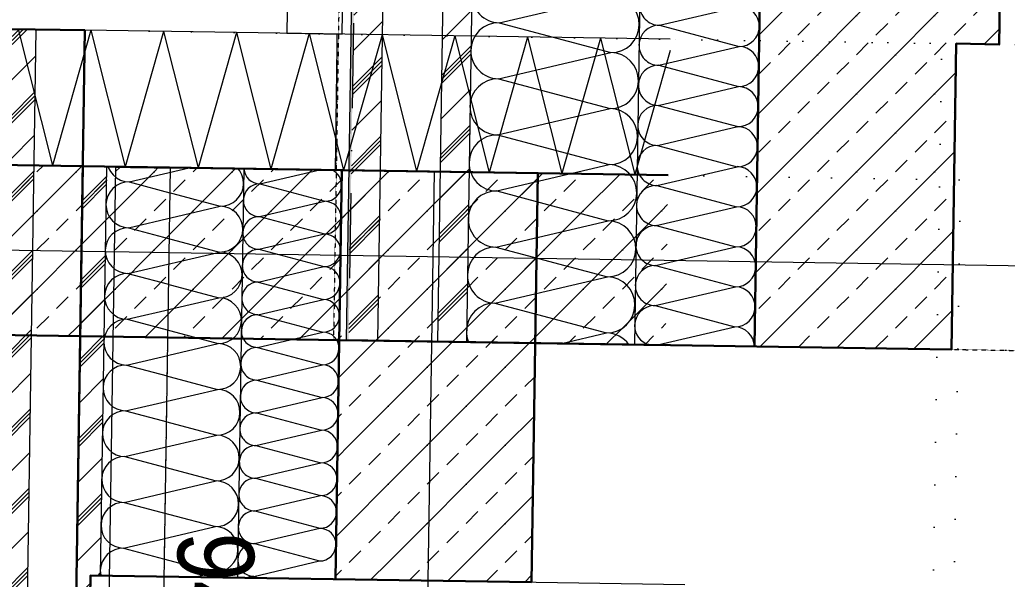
# Model space of a CAD drawing. Header units: metres. Extents: x -19025 to 34897, y -14024 to 26069.
# Drawn here: x -11258 to -10095, y 2163 to 2822 of the extents above; entities that cross this region are included whole.
import ezdxf
from ezdxf.enums import TextEntityAlignment as Align

# ---------------------------------------------------------------- set-up
doc = ezdxf.new("R2010")
doc.units = ezdxf.units.M
doc.header["$MEASUREMENT"] = 0
doc.set_wipeout_variables(frame=1)
for name, pattern in [('Punktlinie weit', [0.05, 0, -0.05]), ('Strichlinie mittel', [0.15, 0.1, -0.05]), ('Wipeout_Contour', [1, 0, -1]), ('zz_Gebäudefluchtlinie', [0.2, 0.1, -0.05, 0, -0.05])]:
    doc.linetypes.add(name, pattern=pattern)
for name, color, linetype in [('110 Wand Aussen', 7, 'Continuous'), ('11__100 Achsraster', 7, 'Continuous'), ('130 Wand Innen', 7, 'Continuous'), ('220 Bodenaufbau', 7, 'Continuous'), ('310 Dachkonstruktion massiv', 7, 'Continuous'), ('930 Beschriftung Allgemein', 7, 'Continuous'), ('936 Beschriftung PP', 7, 'Continuous'), ('Neubau_130 Wand Innen', 7, 'Continuous')]:
    doc.layers.add(name, color=color, linetype=linetype)
doc.styles.add('ERSTELLTER_STIL_1', font='ARIALN.TTF')
doc.styles.add('ERSTELLTER_STIL_4', font='arialbd.ttf')
doc.linetypes.add('Grenze Bezirk', pattern='A,0,[2,22HAUS116_412 STG1 _ 2.DG_IndexB_2026-08-161.Shx,S=0.001587,R=0,X=0,Y=0],-0.25,0', length=0.25)
pattern_1 = [(225, (-0.0023, 0.0023), (-0.04596194, 0.04596194), []), (225, (0, 0), (-0.04596194, 0.04596194), []), (225, (0.0023, -0.0023), (-0.04596194, 0.04596194), []), (225, (-0.068943, -0.02298), (-0.02298097, 0.02298097), [])]
pattern_2 = [(45, (0, 0), (-0.04596194, 0.04596194), [0.0195, -0.013]), (45, (-0.02298, 0.02298), (-0.04596194, 0.04596194), [0.065, 0])]

# ---------------------------------------------------------------- blocks, each defined once
blk = doc.blocks.new('Decke_1_1', base_point=(-12.5417, 13.2338))
at = {"layer": '220 Bodenaufbau', "color": 7, "linetype": 'Continuous', "lineweight": 13, "flags": 128}
blk.add_lwpolyline([(-12.482, 21.772), (-12.74, 17.1693), (-10.4444, 17.0406), (-10.6591, 13.2049), (-12.5417, 13.2338), (-12.638, 6.9481), (-12.5214, 6.9463), (-12.5836, 2.8868), (-8.4848, 2.8239), (-8.5307, -0.1696), (-2.6045, -0.1696), (-2.5423, 3.8838), (-1.8278, 3.873), (-1.7618, 8.1713), (-2.5953, 8.1841), (-2.4657, 16.6303), (-2.3698, 16.6251), (-2.1874, 19.881)], dxfattribs=at)
blk = doc.blocks.new('Wand_117_1', base_point=(-12.8317, 6.9506))
at = {"color": 254, "linetype": 'Wipeout_Contour', "lineweight": 0, "ltscale": 55.892488}
blk.add_wipeout([(-12.8967, 6.9516), (-12.9559, 3.0925), (-12.8909, 3.0915), (-12.8317, 6.9506)], dxfattribs=at).dxf.layer = 'Neubau_130 Wand Innen'
at = {"layer": 'Neubau_130 Wand Innen', "color": 7, "linetype": 'Continuous', "lineweight": 13, "flags": 128}
for points in [[(-12.8967, 6.9516), (-12.9559, 3.0925)], [(-12.8967, 6.9516), (-12.8317, 6.9506)], [(-12.8909, 3.0915), (-12.8317, 6.9506)]]:
    blk.add_lwpolyline(points, dxfattribs=at)
blk = doc.blocks.new('Wand_118_1', base_point=(-12.5356, 13.2337))
at = {"color": 254, "linetype": 'Wipeout_Contour', "lineweight": 0, "ltscale": 65.628781}
blk.add_wipeout([(-12.6006, 13.2347), (-12.6946, 7.109), (-12.6296, 7.108), (-12.5356, 13.2337)], dxfattribs=at).dxf.layer = '130 Wand Innen'
at = {"layer": '130 Wand Innen', "color": 7, "linetype": 'Continuous', "lineweight": 13, "flags": 128}
for points in [[(-12.6006, 13.2347), (-12.6946, 7.109)], [(-12.6296, 7.108), (-12.5356, 13.2337)], [(-12.6946, 7.109), (-12.6296, 7.108)]]:
    blk.add_lwpolyline(points, dxfattribs=at)
blk = doc.blocks.new('*X676')
at = {"layer": '310 Dachkonstruktion massiv', "color": 7, "linetype": 'Continuous', "lineweight": 13}
for p, q in [((-12.4446, 7.1214), (-12.3121, 7.1523)), ((-12.4446, 7.1214), (-12.3131, 7.0863)), ((-12.4456, 7.0554), (-12.3131, 7.0863)), ((-12.4456, 7.0554), (-12.3141, 7.0203)), ((-12.4466, 6.9894), (-12.3141, 7.0203)), ((-12.4466, 6.9894), (-12.3151, 6.9544)), ((-12.4476, 6.9234), (-12.3151, 6.9544)), ((-12.4476, 6.9234), (-12.3161, 6.8884)), ((-12.4486, 6.8574), (-12.3161, 6.8884)), ((-12.4486, 6.8574), (-12.3172, 6.8224)), ((-12.4496, 6.7914), (-12.3172, 6.8224)), ((-12.4496, 6.7914), (-12.3182, 6.7564)), ((-12.3713, 6.744), (-12.3182, 6.7564))]:
    blk.add_line(p, q, dxfattribs=at)
for centre, start, end in [((-12.4441, 7.1543), 179.1212, 269.1212), ((-12.3126, 7.1193), 359.1212, 89.1212), ((-12.4451, 7.0884), 89.1212, 179.1212), ((-12.3126, 7.1193), 269.1212, 359.1212), ((-12.4451, 7.0884), 179.1212, 269.1212), ((-12.3136, 7.0533), 359.1212, 89.1212), ((-12.4461, 7.0224), 89.1212, 179.1212), ((-12.3136, 7.0533), 269.1212, 359.1212), ((-12.4461, 7.0224), 179.1212, 269.1212), ((-12.3146, 6.9874), 359.1212, 89.1212), ((-12.4471, 6.9564), 89.1212, 179.1212), ((-12.3146, 6.9874), 269.1212, 359.1212), ((-12.4471, 6.9564), 179.1212, 269.1212), ((-12.3156, 6.9214), 359.1212, 89.1212), ((-12.4481, 6.8904), 89.1212, 179.1212), ((-12.3156, 6.9214), 269.1212, 359.1212), ((-12.4481, 6.8904), 179.1212, 269.1212), ((-12.3167, 6.8554), 359.1212, 89.1212), ((-12.4491, 6.8244), 89.1212, 179.1212), ((-12.3167, 6.8554), 269.1212, 359.1212), ((-12.4491, 6.8244), 179.1212, 269.1212), ((-12.3177, 6.7894), 359.1212, 89.1212), ((-12.4502, 6.7584), 89.1212, 179.1212), ((-12.3177, 6.7894), 269.1212, 359.1212), ((-12.4502, 6.7584), 179.1212, 202.7678), ((-12.3187, 6.7234), 35.9127, 89.1212)]:
    blk.add_arc(centre, 0.033, start, end, dxfattribs=at)
blk = doc.blocks.new('*X677')
at = {"layer": '310 Dachkonstruktion massiv', "color": 7, "linetype": 'Continuous', "lineweight": 13}
for p, q in [((-12.1916, 7.7165), (-12.1527, 7.7062)), ((-12.2474, 7.6841), (-12.1527, 7.7062)), ((-12.2474, 7.6841), (-12.1535, 7.6591)), ((-12.2481, 7.6369), (-12.1535, 7.6591)), ((-12.2481, 7.6369), (-12.1542, 7.6119)), ((-12.2488, 7.5898), (-12.1542, 7.6119)), ((-12.2488, 7.5898), (-12.1549, 7.5648)), ((-12.2495, 7.5427), (-12.1549, 7.5648)), ((-12.2495, 7.5427), (-12.1556, 7.5177)), ((-12.2503, 7.4955), (-12.1556, 7.5177)), ((-12.2503, 7.4955), (-12.1564, 7.4705)), ((-12.251, 7.4484), (-12.1564, 7.4705)), ((-12.251, 7.4484), (-12.1571, 7.4234)), ((-12.2517, 7.4013), (-12.1571, 7.4234)), ((-12.2517, 7.4013), (-12.1578, 7.3763)), ((-12.2524, 7.3541), (-12.1578, 7.3763)), ((-12.2524, 7.3541), (-12.1585, 7.3291)), ((-12.2532, 7.307), (-12.1585, 7.3291)), ((-12.2532, 7.307), (-12.1592, 7.282)), ((-12.2539, 7.2599), (-12.1592, 7.282)), ((-12.2539, 7.2599), (-12.16, 7.2349)), ((-12.2546, 7.2127), (-12.16, 7.2349)), ((-12.2546, 7.2127), (-12.1607, 7.1877)), ((-12.2553, 7.1656), (-12.1607, 7.1877)), ((-12.2553, 7.1656), (-12.1614, 7.1406)), ((-12.256, 7.1185), (-12.1614, 7.1406)), ((-12.256, 7.1185), (-12.1621, 7.0934)), ((-12.2568, 7.0713), (-12.1621, 7.0934)), ((-12.2568, 7.0713), (-12.1629, 7.0463)), ((-12.2575, 7.0242), (-12.1629, 7.0463)), ((-12.2575, 7.0242), (-12.1636, 6.9992)), ((-12.2582, 6.9771), (-12.1636, 6.9992)), ((-12.2582, 6.9771), (-12.1643, 6.952)), ((-12.2589, 6.9299), (-12.1643, 6.952)), ((-12.2589, 6.9299), (-12.165, 6.9049)), ((-12.2597, 6.8828), (-12.165, 6.9049)), ((-12.2597, 6.8828), (-12.1658, 6.8578)), ((-12.2604, 6.8357), (-12.1658, 6.8578)), ((-12.2604, 6.8357), (-12.1665, 6.8106)), ((-12.2611, 6.7885), (-12.1665, 6.8106)), ((-12.2611, 6.7885), (-12.1672, 6.7635)), ((-12.2582, 6.7422), (-12.1672, 6.7635))]:
    blk.add_line(p, q, dxfattribs=at)
for centre, start, end in [((-12.247, 7.7076), 154.6905, 179.1212), ((-12.1524, 7.7298), 269.1212, 323.2186), ((-12.247, 7.7076), 179.1212, 269.1212), ((-12.1531, 7.6826), 359.1212, 89.1212), ((-12.2477, 7.6605), 89.1212, 179.1212), ((-12.1531, 7.6826), 269.1212, 359.1212), ((-12.2477, 7.6605), 179.1212, 269.1212), ((-12.1538, 7.6355), 359.1212, 89.1212), ((-12.2485, 7.6134), 89.1212, 179.1212), ((-12.1538, 7.6355), 269.1212, 359.1212), ((-12.2485, 7.6134), 179.1212, 269.1212), ((-12.1545, 7.5884), 359.1212, 89.1212), ((-12.2492, 7.5662), 89.1212, 179.1212), ((-12.1545, 7.5884), 269.1212, 359.1212), ((-12.2492, 7.5662), 179.1212, 269.1212), ((-12.1553, 7.5412), 359.1212, 89.1212), ((-12.2499, 7.5191), 89.1212, 179.1212), ((-12.1553, 7.5412), 269.1212, 359.1212), ((-12.2499, 7.5191), 179.1212, 269.1212), ((-12.156, 7.4941), 359.1212, 89.1212), ((-12.2506, 7.472), 89.1212, 179.1212), ((-12.156, 7.4941), 269.1212, 359.1212), ((-12.2506, 7.472), 179.1212, 269.1212), ((-12.1567, 7.447), 359.1212, 89.1212), ((-12.2513, 7.4248), 89.1212, 179.1212), ((-12.1567, 7.447), 269.1212, 359.1212), ((-12.2513, 7.4248), 179.1212, 269.1212), ((-12.1574, 7.3998), 359.1212, 89.1212), ((-12.2521, 7.3777), 89.1212, 179.1212), ((-12.1574, 7.3998), 269.1212, 359.1212), ((-12.2521, 7.3777), 179.1212, 269.1212), ((-12.1582, 7.3527), 359.1212, 89.1212), ((-12.2528, 7.3306), 89.1212, 179.1212), ((-12.1582, 7.3527), 269.1212, 359.1212), ((-12.2528, 7.3306), 179.1212, 269.1212), ((-12.1589, 7.3056), 359.1212, 89.1212), ((-12.2535, 7.2834), 89.1212, 179.1212), ((-12.1589, 7.3056), 269.1212, 359.1212), ((-12.2535, 7.2834), 179.1212, 269.1212), ((-12.1596, 7.2584), 359.1212, 89.1212), ((-12.2542, 7.2363), 89.1212, 179.1212), ((-12.1596, 7.2584), 269.1212, 359.1212), ((-12.2542, 7.2363), 179.1212, 269.1212), ((-12.1603, 7.2113), 359.1212, 89.1212), ((-12.255, 7.1892), 89.1212, 179.1212), ((-12.1603, 7.2113), 269.1212, 359.1212), ((-12.255, 7.1892), 179.1212, 269.1212), ((-12.1611, 7.1641), 359.1212, 89.1212), ((-12.2557, 7.142), 89.1212, 179.1212), ((-12.1611, 7.1641), 269.1212, 359.1212), ((-12.2557, 7.142), 179.1212, 269.1212), ((-12.1618, 7.117), 359.1212, 89.1212), ((-12.2564, 7.0949), 89.1212, 179.1212), ((-12.1618, 7.117), 269.1212, 359.1212), ((-12.2564, 7.0949), 179.1212, 269.1212), ((-12.1625, 7.0699), 359.1212, 89.1212), ((-12.2571, 7.0478), 89.1212, 179.1212), ((-12.1625, 7.0699), 269.1212, 359.1212), ((-12.2571, 7.0478), 179.1212, 269.1212), ((-12.1632, 7.0227), 359.1212, 89.1212), ((-12.2579, 7.0006), 89.1212, 179.1212), ((-12.1632, 7.0227), 269.1212, 359.1212), ((-12.2579, 7.0006), 179.1212, 269.1212), ((-12.1639, 6.9756), 359.1212, 89.1212), ((-12.2586, 6.9535), 89.1212, 179.1212), ((-12.1639, 6.9756), 269.1212, 359.1212), ((-12.2586, 6.9535), 179.1212, 269.1212), ((-12.1647, 6.9285), 359.1212, 89.1212), ((-12.2593, 6.9064), 89.1212, 179.1212), ((-12.1647, 6.9285), 269.1212, 359.1212), ((-12.2593, 6.9064), 179.1212, 269.1212), ((-12.1654, 6.8813), 359.1212, 89.1212), ((-12.26, 6.8592), 89.1212, 179.1212), ((-12.1654, 6.8813), 269.1212, 359.1212), ((-12.26, 6.8592), 179.1212, 269.1212), ((-12.1661, 6.8342), 359.1212, 89.1212), ((-12.2607, 6.8121), 89.1212, 179.1212), ((-12.1661, 6.8342), 269.1212, 359.1212), ((-12.2607, 6.8121), 179.1212, 269.1212), ((-12.1668, 6.7871), 359.1212, 89.1212), ((-12.2615, 6.7649), 89.1212, 179.1212), ((-12.1668, 6.7871), 269.1212, 359.1212), ((-12.2615, 6.7649), 179.1212, 253.1776), ((-12.1676, 6.7399), 1.3258, 89.1212)]:
    blk.add_arc(centre, 0.0236, start, end, dxfattribs=at)
blk = doc.blocks.new('Dachfläche_33_1', base_point=(-13.4785, 13.5382))
at = {"layer": '310 Dachkonstruktion massiv', "linetype": 'Continuous', "lineweight": 5}
h = blk.add_hatch(dxfattribs=at)
h.set_pattern_fill('METALLE_SM_0001', color=5, style=0, pattern_type=2)
h.set_pattern_definition([(45, (0, 0), (-0.04596194, 0.04596194), [0.065, 0]), (45, (-0.02298, 0), (-0.04596194, 0.04596194), [0.065, 0]), (45, (-0.04596, 0), (-0.04596194, 0.04596194), [0.065, 0])])
h.paths.add_polyline_path([(-12.6248, 6.7479), (-12.6219, 6.7478), (-12.518, 13.5235), (-12.5208, 13.5235)])
at = {"layer": '310 Dachkonstruktion massiv', "linetype": 'Continuous', "lineweight": 13, "true_color": 0xd2b48c}
h = blk.add_hatch(dxfattribs=at)
h.set_pattern_fill('VOLLHOLZ_SN21_0001', color=43, style=0, pattern_type=2)
h.set_pattern_definition(pattern_1)
h.paths.add_polyline_path([(-12.6219, 6.7478), (-12.588, 6.7473), (-12.4841, 13.5229), (-12.518, 13.5235)])
h = blk.add_hatch(dxfattribs=at)
h.set_pattern_fill('VOLLHOLZ_SN21_0001', color=43, style=0, pattern_type=2)
h.set_pattern_definition(pattern_1)
h.paths.add_polyline_path([(-12.5173, 6.7462), (-12.4833, 6.7457), (-12.3794, 13.5213), (-12.4134, 13.5219)])
at = {"layer": '310 Dachkonstruktion massiv', "linetype": 'Continuous', "lineweight": 0, "true_color": 0x000000}
h = blk.add_hatch(dxfattribs=at)
h.set_pattern_fill('BETON__BEWEHRT_SN46_0001', color=18, style=0, pattern_type=2)
h.set_pattern_definition(pattern_2)
h.paths.add_polyline_path([(-12.144, 6.7405), (-11.9119, 6.7369), (-11.9064, 7.0968), (-11.8556, 7.096), (-11.8462, 7.7112), (-12.129, 7.7156)])
at = {"layer": '310 Dachkonstruktion massiv', "color": 7, "linetype": 'Continuous', "lineweight": 13, "flags": 128}
for points in [[(-13.4785, 13.5382), (-13.5824, 6.7625), (-12.6248, 6.7479)], [(-12.4841, 13.5229), (-12.588, 6.7473)], [(-12.4134, 13.5219), (-12.5173, 6.7462)], [(-12.3794, 13.5213), (-12.4833, 6.7457)], [(-12.2704, 7.7178), (-12.2854, 6.7426)]]:
    blk.add_lwpolyline(points, dxfattribs=at)
at = {"layer": '310 Dachkonstruktion massiv', "color": 7, "linetype": 'Continuous', "lineweight": 18, "flags": 128}
blk.add_lwpolyline([(-12.5208, 13.5235), (-12.6248, 6.7479)], dxfattribs=at)
at = {"layer": '310 Dachkonstruktion massiv', "color": 7, "linetype": 'zz_Gebäudefluchtlinie', "lineweight": 13, "flags": 128}
blk.add_lwpolyline([(-12.518, 13.5235), (-12.6219, 6.7478)], dxfattribs=at)
at = {"layer": '310 Dachkonstruktion massiv', "color": 255, "linetype": 'Punktlinie weit', "lineweight": 13, "flags": 128}
blk.add_lwpolyline([(-11.8556, 7.096), (-10.832, 7.0803), (-10.7336, 13.4961), (-11.7572, 13.5118)], dxfattribs=at)
at = {"layer": '310 Dachkonstruktion massiv', "color": 7, "linetype": 'Continuous', "lineweight": 30, "flags": 128}
for points in [[(-12.129, 7.7156), (-12.144, 6.7405)], [(-11.8556, 7.096), (-11.8462, 7.7112)], [(-12.6248, 6.7479), (-11.9119, 6.7369), (-11.9064, 7.0968), (-11.8556, 7.096)]]:
    blk.add_lwpolyline(points, dxfattribs=at)
at = {"layer": '310 Dachkonstruktion massiv', "color": 7, "linetype": 'Continuous', "lineweight": 13}
for name in ['*X676', '*X677']:
    blk.add_blockref(name, (0, 0), dxfattribs=at)
blk = doc.blocks.new('*X818')
at = {"layer": '110 Wand Aussen', "color": 7, "linetype": 'Continuous', "lineweight": 5}
for p, q in [((-13.0112, 7.1138), (-12.9708, 6.9532)), ((-12.9255, 7.1125), (-12.9708, 6.9532)), ((-12.9255, 7.1125), (-12.8851, 6.9519)), ((-12.8398, 7.1112), (-12.8851, 6.9519)), ((-12.8398, 7.1112), (-12.7993, 6.9506)), ((-12.754, 7.1099), (-12.7993, 6.9506)), ((-12.754, 7.1099), (-12.7136, 6.9492)), ((-12.6683, 7.1086), (-12.7136, 6.9492)), ((-12.6683, 7.1086), (-12.6279, 6.9479)), ((-12.5826, 7.1072), (-12.6279, 6.9479)), ((-12.5826, 7.1072), (-12.5421, 6.9466)), ((-12.4968, 7.1059), (-12.5421, 6.9466)), ((-12.4968, 7.1059), (-12.4564, 6.9453)), ((-12.4111, 7.1046), (-12.4564, 6.9453)), ((-12.4111, 7.1046), (-12.3707, 6.944)), ((-12.3254, 7.1033), (-12.3707, 6.944)), ((-12.3254, 7.1033), (-12.2849, 6.9427)), ((-12.2434, 7.0886), (-12.2849, 6.9427))]:
    blk.add_line(p, q, dxfattribs=at)
blk = doc.blocks.new('Wand_175_1', base_point=(-13.5737, 6.9624))
at = {"layer": '110 Wand Aussen', "linetype": 'Continuous', "lineweight": 0, "true_color": 0x000000}
h = blk.add_hatch(dxfattribs=at)
h.set_pattern_fill('BETON__BEWEHRT_SN46_0001', color=18, style=0, pattern_type=2)
h.set_pattern_definition(pattern_2)
h.paths.add_polyline_path([(-12.2457, 6.9421), (-13.5737, 6.9624), (-13.5768, 6.7625), (-12.2487, 6.7421)])
at = {"layer": '110 Wand Aussen', "color": 7, "linetype": 'Continuous', "lineweight": 30}
blk.add_line((-12.2457, 6.9421), (-13.5737, 6.9624), dxfattribs=at)
at = {"layer": '110 Wand Aussen', "color": 7, "linetype": 'Continuous', "lineweight": 13, "flags": 128}
blk.add_lwpolyline([(-12.2432, 7.102), (-13.5713, 7.1224)], dxfattribs=at)
at = {"layer": '110 Wand Aussen', "color": 7, "linetype": 'Continuous', "lineweight": 30, "flags": 128}
blk.add_lwpolyline([(-13.5768, 6.7625), (-12.2487, 6.7421)], dxfattribs=at)
at = {"layer": '110 Wand Aussen', "color": 7, "lineweight": 30}
blk.add_blockref('*X818', (0, 0), dxfattribs=at)
blk = doc.blocks.new('Wand_213_1', base_point=(-12.2457, 6.9421))
at = {"layer": '110 Wand Aussen', "color": 255, "linetype": 'Punktlinie weit', "lineweight": 13, "flags": 128}
for points in [[(-10.6845, 7.0781), (-12.2432, 7.102)], [(-12.2487, 6.7421), (-10.69, 6.7182)]]:
    blk.add_lwpolyline(points, dxfattribs=at)
blk = doc.blocks.new('*X944')
at = {"layer": '310 Dachkonstruktion massiv', "color": 7, "linetype": 'Continuous', "lineweight": 13}
for p, q in [((-12.9053, 6.9521), (-12.9051, 6.9511)), ((-12.9051, 6.9511), (-12.9026, 6.9464)), ((-12.9026, 6.9464), (-12.8994, 6.9423)), ((-12.8804, 6.9341), (-12.8098, 6.9506)), ((-12.75, 6.9471), (-12.7521, 6.9497)), ((-12.7476, 6.9424), (-12.75, 6.9471)), ((-12.8994, 6.9423), (-12.8953, 6.9389)), ((-12.8908, 6.9322), (-12.8955, 6.9298)), ((-12.8953, 6.9389), (-12.8907, 6.9363)), ((-12.8857, 6.9337), (-12.8908, 6.9322)), ((-12.8907, 6.9363), (-12.8857, 6.9347)), ((-12.8857, 6.9347), (-12.8804, 6.9341)), ((-12.8804, 6.9341), (-12.8857, 6.9337)), ((-12.8804, 6.9341), (-12.7731, 6.9055)), ((-12.7462, 6.9373), (-12.7476, 6.9424)), ((-12.7463, 6.9268), (-12.7457, 6.9321)), ((-12.7457, 6.9321), (-12.7462, 6.9373)), ((-12.903, 6.9225), (-12.9056, 6.9179)), ((-12.8996, 6.9265), (-12.903, 6.9225)), ((-12.8955, 6.9298), (-12.8996, 6.9265)), ((-12.7505, 6.9172), (-12.7479, 6.9218)), ((-12.7479, 6.9218), (-12.7463, 6.9268)), ((-12.9072, 6.9128), (-12.9078, 6.9076)), ((-12.9056, 6.9179), (-12.9072, 6.9128)), ((-12.7627, 6.9074), (-12.758, 6.9098)), ((-12.758, 6.9098), (-12.7539, 6.9131)), ((-12.7539, 6.9131), (-12.7505, 6.9172)), ((-12.9078, 6.9076), (-12.9073, 6.9023)), ((-12.9073, 6.9023), (-12.9059, 6.8973)), ((-12.9059, 6.8973), (-12.9035, 6.8926)), ((-12.8812, 6.8802), (-12.7731, 6.9055)), ((-12.7731, 6.9055), (-12.7678, 6.906)), ((-12.7678, 6.9049), (-12.7731, 6.9055)), ((-12.7678, 6.906), (-12.7627, 6.9074)), ((-12.7628, 6.9033), (-12.7678, 6.9049)), ((-12.7582, 6.9008), (-12.7628, 6.9033)), ((-12.7541, 6.8973), (-12.7582, 6.9008)), ((-12.7509, 6.8932), (-12.7541, 6.8973)), ((-12.9035, 6.8926), (-12.9002, 6.8884)), ((-12.9002, 6.8884), (-12.8961, 6.885)), ((-12.7484, 6.8885), (-12.7509, 6.8932)), ((-12.747, 6.8834), (-12.7484, 6.8885)), ((-12.8963, 6.8759), (-12.9004, 6.8726)), ((-12.8916, 6.8783), (-12.8963, 6.8759)), ((-12.8961, 6.885), (-12.8915, 6.8825)), ((-12.8865, 6.8798), (-12.8916, 6.8783)), ((-12.8915, 6.8825), (-12.8865, 6.8808)), ((-12.8865, 6.8808), (-12.8812, 6.8802)), ((-12.8812, 6.8802), (-12.8865, 6.8798)), ((-12.8812, 6.8802), (-12.7739, 6.8516)), ((-12.7471, 6.8729), (-12.7466, 6.8782)), ((-12.7466, 6.8782), (-12.747, 6.8834)), ((-12.9064, 6.864), (-12.908, 6.859)), ((-12.9038, 6.8686), (-12.9064, 6.864)), ((-12.9004, 6.8726), (-12.9038, 6.8686)), ((-12.7547, 6.8592), (-12.7513, 6.8633)), ((-12.7513, 6.8633), (-12.7488, 6.8679)), ((-12.7488, 6.8679), (-12.7471, 6.8729)), ((-12.908, 6.859), (-12.9086, 6.8537)), ((-12.9086, 6.8537), (-12.9082, 6.8485)), ((-12.8821, 6.8264), (-12.7739, 6.8516)), ((-12.7739, 6.8516), (-12.7686, 6.8521)), ((-12.7687, 6.8511), (-12.7739, 6.8516)), ((-12.7636, 6.8494), (-12.7687, 6.8511)), ((-12.7686, 6.8521), (-12.7636, 6.8535)), ((-12.7636, 6.8535), (-12.7589, 6.856)), ((-12.7589, 6.856), (-12.7547, 6.8592)), ((-12.9082, 6.8485), (-12.9067, 6.8434)), ((-12.9067, 6.8434), (-12.9043, 6.8387)), ((-12.759, 6.8469), (-12.7636, 6.8494)), ((-12.755, 6.8435), (-12.759, 6.8469)), ((-12.7517, 6.8393), (-12.755, 6.8435)), ((-12.7493, 6.8346), (-12.7517, 6.8393)), ((-12.9043, 6.8387), (-12.901, 6.8345)), ((-12.901, 6.8345), (-12.897, 6.8311)), ((-12.897, 6.8311), (-12.8924, 6.8286)), ((-12.8924, 6.8286), (-12.8873, 6.827)), ((-12.7478, 6.8296), (-12.7493, 6.8346)), ((-12.7474, 6.8243), (-12.7478, 6.8296)), ((-12.9012, 6.8188), (-12.9047, 6.8147)), ((-12.8971, 6.8221), (-12.9012, 6.8188)), ((-12.8924, 6.8245), (-12.8971, 6.8221)), ((-12.8873, 6.8259), (-12.8924, 6.8245)), ((-12.8873, 6.827), (-12.8821, 6.8264)), ((-12.8821, 6.8264), (-12.8873, 6.8259)), ((-12.8821, 6.8264), (-12.7747, 6.7978)), ((-12.7496, 6.814), (-12.748, 6.819)), ((-12.748, 6.819), (-12.7474, 6.8243)), ((-12.9088, 6.8051), (-12.9094, 6.7998)), ((-12.9072, 6.8101), (-12.9088, 6.8051)), ((-12.9047, 6.8147), (-12.9072, 6.8101)), ((-12.7597, 6.8021), (-12.7556, 6.8054)), ((-12.7556, 6.8054), (-12.7521, 6.8094)), ((-12.7521, 6.8094), (-12.7496, 6.814)), ((-12.9094, 6.7998), (-12.909, 6.7946)), ((-12.909, 6.7946), (-12.9075, 6.7895)), ((-12.8829, 6.7725), (-12.7747, 6.7978)), ((-12.7747, 6.7978), (-12.7695, 6.7982)), ((-12.7695, 6.7972), (-12.7747, 6.7978)), ((-12.7695, 6.7982), (-12.7644, 6.7997)), ((-12.7645, 6.7956), (-12.7695, 6.7972)), ((-12.7598, 6.793), (-12.7645, 6.7956)), ((-12.7644, 6.7997), (-12.7597, 6.8021)), ((-12.7558, 6.7896), (-12.7598, 6.793)), ((-12.9075, 6.7895), (-12.9051, 6.7848)), ((-12.9051, 6.7848), (-12.9018, 6.7807)), ((-12.7525, 6.7855), (-12.7558, 6.7896)), ((-12.7501, 6.7808), (-12.7525, 6.7855)), ((-12.9018, 6.7807), (-12.8978, 6.7773)), ((-12.8932, 6.7706), (-12.8979, 6.7682)), ((-12.8978, 6.7773), (-12.8932, 6.7747)), ((-12.8932, 6.7747), (-12.8882, 6.7731)), ((-12.8882, 6.772), (-12.8932, 6.7706)), ((-12.8882, 6.7731), (-12.8829, 6.7725)), ((-12.8829, 6.7725), (-12.8882, 6.772)), ((-12.8829, 6.7725), (-12.7756, 6.7439)), ((-12.7486, 6.7757), (-12.7501, 6.7808)), ((-12.7488, 6.7652), (-12.7482, 6.7704)), ((-12.7482, 6.7704), (-12.7486, 6.7757)), ((-12.9055, 6.7609), (-12.908, 6.7562)), ((-12.9021, 6.7649), (-12.9055, 6.7609)), ((-12.8979, 6.7682), (-12.9021, 6.7649)), ((-12.753, 6.7555), (-12.7504, 6.7601)), ((-12.7504, 6.7601), (-12.7488, 6.7652)), ((-12.9097, 6.7512), (-12.9103, 6.746)), ((-12.9103, 6.746), (-12.9098, 6.7407)), ((-12.908, 6.7562), (-12.9097, 6.7512)), ((-12.7652, 6.7458), (-12.7605, 6.7482)), ((-12.7605, 6.7482), (-12.7564, 6.7515)), ((-12.7564, 6.7515), (-12.753, 6.7555)), ((-12.9098, 6.7407), (-12.9084, 6.7356)), ((-12.9084, 6.7356), (-12.9059, 6.7309)), ((-12.8837, 6.7186), (-12.7756, 6.7439)), ((-12.7756, 6.7439), (-12.7703, 6.7443)), ((-12.7703, 6.7433), (-12.7756, 6.7439)), ((-12.7703, 6.7443), (-12.7652, 6.7458)), ((-12.7653, 6.7417), (-12.7703, 6.7433)), ((-12.7607, 6.7391), (-12.7653, 6.7417)), ((-12.7566, 6.7357), (-12.7607, 6.7391)), ((-12.7533, 6.7316), (-12.7566, 6.7357)), ((-12.9059, 6.7309), (-12.9027, 6.7268)), ((-12.9027, 6.7268), (-12.8986, 6.7234)), ((-12.8986, 6.7234), (-12.894, 6.7208)), ((-12.7509, 6.7269), (-12.7533, 6.7316)), ((-12.7495, 6.7218), (-12.7509, 6.7269)), ((-12.8988, 6.7143), (-12.9029, 6.711)), ((-12.8941, 6.7167), (-12.8988, 6.7143)), ((-12.889, 6.7182), (-12.8941, 6.7167)), ((-12.894, 6.7208), (-12.889, 6.7192)), ((-12.889, 6.7192), (-12.8837, 6.7186)), ((-12.8837, 6.7186), (-12.889, 6.7182)), ((-12.8837, 6.7186), (-12.7764, 6.69)), ((-12.7512, 6.7063), (-12.7496, 6.7113)), ((-12.7496, 6.7113), (-12.749, 6.7165)), ((-12.749, 6.7165), (-12.7495, 6.7218)), ((-12.9089, 6.7024), (-12.9105, 6.6973)), ((-12.9063, 6.707), (-12.9089, 6.7024)), ((-12.9029, 6.711), (-12.9063, 6.707)), ((-12.7572, 6.6976), (-12.7538, 6.7016)), ((-12.7538, 6.7016), (-12.7512, 6.7063)), ((-12.9105, 6.6973), (-12.9111, 6.6921)), ((-12.9111, 6.6921), (-12.9106, 6.6868)), ((-12.8846, 6.6647), (-12.7764, 6.69)), ((-12.7764, 6.69), (-12.7711, 6.6904)), ((-12.7711, 6.6894), (-12.7764, 6.69)), ((-12.7711, 6.6904), (-12.766, 6.6919)), ((-12.7661, 6.6878), (-12.7711, 6.6894)), ((-12.7615, 6.6852), (-12.7661, 6.6878)), ((-12.766, 6.6919), (-12.7613, 6.6943)), ((-12.7613, 6.6943), (-12.7572, 6.6976)), ((-12.9106, 6.6868), (-12.9092, 6.6817)), ((-12.9092, 6.6817), (-12.9068, 6.677)), ((-12.9068, 6.677), (-12.9035, 6.6729)), ((-12.7575, 6.6818), (-12.7615, 6.6852)), ((-12.7542, 6.6777), (-12.7575, 6.6818)), ((-12.7517, 6.673), (-12.7542, 6.6777)), ((-12.9035, 6.6729), (-12.8995, 6.6695)), ((-12.8995, 6.6695), (-12.8948, 6.6669)), ((-12.8948, 6.6669), (-12.8898, 6.6653)), ((-12.8898, 6.6653), (-12.8846, 6.6647)), ((-12.8846, 6.6647), (-12.8898, 6.6643)), ((-12.8846, 6.6647), (-12.7772, 6.6361)), ((-12.7503, 6.6679), (-12.7517, 6.673)), ((-12.7499, 6.6627), (-12.7503, 6.6679)), ((-12.9071, 6.6531), (-12.9097, 6.6485)), ((-12.9037, 6.6571), (-12.9071, 6.6531)), ((-12.8996, 6.6604), (-12.9037, 6.6571)), ((-12.8949, 6.6628), (-12.8996, 6.6604)), ((-12.8898, 6.6643), (-12.8949, 6.6628)), ((-12.7521, 6.6524), (-12.7505, 6.6574)), ((-12.7505, 6.6574), (-12.7499, 6.6627)), ((-12.9113, 6.6434), (-12.9119, 6.6382)), ((-12.9097, 6.6485), (-12.9113, 6.6434)), ((-12.7622, 6.6404), (-12.758, 6.6437)), ((-12.758, 6.6437), (-12.7546, 6.6478)), ((-12.7546, 6.6478), (-12.7521, 6.6524)), ((-12.9119, 6.6382), (-12.9115, 6.6329)), ((-12.9115, 6.6329), (-12.91, 6.6279)), ((-12.8854, 6.6108), (-12.7772, 6.6361)), ((-12.7772, 6.6361), (-12.7719, 6.6366)), ((-12.772, 6.6355), (-12.7772, 6.6361)), ((-12.7669, 6.6339), (-12.772, 6.6355)), ((-12.7719, 6.6366), (-12.7669, 6.638)), ((-12.7669, 6.638), (-12.7622, 6.6404)), ((-12.7623, 6.6314), (-12.7669, 6.6339)), ((-12.7583, 6.6279), (-12.7623, 6.6314)), ((-12.91, 6.6279), (-12.9076, 6.6232)), ((-12.9076, 6.6232), (-12.9043, 6.619)), ((-12.9043, 6.619), (-12.9003, 6.6156)), ((-12.755, 6.6238), (-12.7583, 6.6279)), ((-12.7526, 6.6191), (-12.755, 6.6238)), ((-12.7511, 6.614), (-12.7526, 6.6191)), ((-12.9004, 6.6065), (-12.9046, 6.6032)), ((-12.8957, 6.609), (-12.9004, 6.6065)), ((-12.9003, 6.6156), (-12.8957, 6.6131)), ((-12.8957, 6.6131), (-12.8906, 6.6114)), ((-12.8906, 6.6104), (-12.8957, 6.609)), ((-12.8906, 6.6114), (-12.8854, 6.6108)), ((-12.8854, 6.6108), (-12.8906, 6.6104)), ((-12.8854, 6.6108), (-12.778, 6.5823)), ((-12.7513, 6.6035), (-12.7507, 6.6088)), ((-12.7507, 6.6088), (-12.7511, 6.614)), ((-12.908, 6.5992), (-12.9105, 6.5946)), ((-12.9046, 6.6032), (-12.908, 6.5992)), ((-12.7555, 6.5939), (-12.7529, 6.5985)), ((-12.7529, 6.5985), (-12.7513, 6.6035)), ((-12.9121, 6.5896), (-12.9127, 6.5843)), ((-12.9127, 6.5843), (-12.9123, 6.5791)), ((-12.9105, 6.5946), (-12.9121, 6.5896)), ((-12.7728, 6.5827), (-12.7677, 6.5841)), ((-12.7677, 6.5841), (-12.763, 6.5866)), ((-12.763, 6.5866), (-12.7589, 6.5898)), ((-12.7589, 6.5898), (-12.7555, 6.5939)), ((-12.9123, 6.5791), (-12.9108, 6.574)), ((-12.9108, 6.574), (-12.9084, 6.5693)), ((-12.8862, 6.557), (-12.778, 6.5823)), ((-12.778, 6.5823), (-12.7728, 6.5827)), ((-12.7728, 6.5817), (-12.778, 6.5823)), ((-12.7678, 6.58), (-12.7728, 6.5817)), ((-12.7631, 6.5775), (-12.7678, 6.58)), ((-12.7591, 6.5741), (-12.7631, 6.5775)), ((-12.7558, 6.5699), (-12.7591, 6.5741)), ((-12.9084, 6.5693), (-12.9051, 6.5651)), ((-12.9051, 6.5651), (-12.9011, 6.5617)), ((-12.9011, 6.5617), (-12.8965, 6.5592)), ((-12.7534, 6.5652), (-12.7558, 6.5699)), ((-12.7519, 6.5602), (-12.7534, 6.5652)), ((-12.7515, 6.5549), (-12.7519, 6.5602)), ((-12.9054, 6.5494), (-12.9088, 6.5453)), ((-12.9012, 6.5527), (-12.9054, 6.5494)), ((-12.8965, 6.5551), (-12.9012, 6.5527)), ((-12.8965, 6.5592), (-12.8915, 6.5576)), ((-12.8915, 6.5565), (-12.8965, 6.5551)), ((-12.8915, 6.5576), (-12.8862, 6.557)), ((-12.8862, 6.557), (-12.8915, 6.5565)), ((-12.8862, 6.557), (-12.7789, 6.5284)), ((-12.7537, 6.5446), (-12.7521, 6.5497)), ((-12.7521, 6.5497), (-12.7515, 6.5549)), ((-12.9114, 6.5407), (-12.913, 6.5357)), ((-12.9088, 6.5453), (-12.9114, 6.5407)), ((-12.7597, 6.536), (-12.7563, 6.54)), ((-12.7563, 6.54), (-12.7537, 6.5446)), ((-12.913, 6.5357), (-12.9136, 6.5304)), ((-12.9136, 6.5304), (-12.9131, 6.5252)), ((-12.9131, 6.5252), (-12.9117, 6.5201)), ((-12.887, 6.5031), (-12.7789, 6.5284)), ((-12.7789, 6.5284), (-12.7736, 6.5288)), ((-12.7736, 6.5278), (-12.7789, 6.5284)), ((-12.7736, 6.5288), (-12.7685, 6.5303)), ((-12.7686, 6.5262), (-12.7736, 6.5278)), ((-12.764, 6.5236), (-12.7686, 6.5262)), ((-12.7685, 6.5303), (-12.7638, 6.5327)), ((-12.7638, 6.5327), (-12.7597, 6.536)), ((-12.9117, 6.5201), (-12.9093, 6.5154)), ((-12.9093, 6.5154), (-12.906, 6.5113)), ((-12.7599, 6.5202), (-12.764, 6.5236)), ((-12.7566, 6.5161), (-12.7599, 6.5202)), ((-12.7542, 6.5114), (-12.7566, 6.5161)), ((-12.906, 6.5113), (-12.9019, 6.5079)), ((-12.9019, 6.5079), (-12.8973, 6.5053)), ((-12.8923, 6.5026), (-12.8974, 6.5012)), ((-12.8973, 6.5053), (-12.8923, 6.5037)), ((-12.8923, 6.5037), (-12.887, 6.5031)), ((-12.887, 6.5031), (-12.8923, 6.5026)), ((-12.887, 6.5031), (-12.7797, 6.4745)), ((-12.7528, 6.5063), (-12.7542, 6.5114)), ((-12.7523, 6.501), (-12.7528, 6.5063)), ((-12.9096, 6.4915), (-12.9122, 6.4868)), ((-12.9062, 6.4955), (-12.9096, 6.4915)), ((-12.9021, 6.4988), (-12.9062, 6.4955)), ((-12.8974, 6.5012), (-12.9021, 6.4988)), ((-12.7571, 6.4861), (-12.7545, 6.4907)), ((-12.7545, 6.4907), (-12.7529, 6.4958)), ((-12.7529, 6.4958), (-12.7523, 6.501)), ((-12.9138, 6.4818), (-12.9144, 6.4766)), ((-12.9122, 6.4868), (-12.9138, 6.4818)), ((-12.7693, 6.4764), (-12.7647, 6.4788)), ((-12.7647, 6.4788), (-12.7605, 6.4821)), ((-12.7605, 6.4821), (-12.7571, 6.4861)), ((-12.9144, 6.4766), (-12.914, 6.4713)), ((-12.914, 6.4713), (-12.9138, 6.4709)), ((-12.8023, 6.4692), (-12.7797, 6.4745)), ((-12.7797, 6.4745), (-12.7744, 6.4749)), ((-12.7744, 6.4739), (-12.7797, 6.4745)), ((-12.7744, 6.4749), (-12.7693, 6.4764)), ((-12.7694, 6.4723), (-12.7744, 6.4739)), ((-12.7648, 6.4697), (-12.7694, 6.4723)), ((-12.7635, 6.4686), (-12.7648, 6.4697))]:
    blk.add_line(p, q, dxfattribs=at)
blk = doc.blocks.new('*X946')
at = {"layer": '310 Dachkonstruktion massiv', "color": 7, "linetype": 'Continuous', "lineweight": 13}
for p, q in [((-12.7265, 6.9318), (-12.6559, 6.9483)), ((-12.7265, 6.9318), (-12.6498, 6.9113)), ((-12.7271, 6.8933), (-12.6498, 6.9113)), ((-12.7271, 6.8933), (-12.6504, 6.8729)), ((-12.7277, 6.8548), (-12.6504, 6.8729)), ((-12.7277, 6.8548), (-12.651, 6.8344)), ((-12.7283, 6.8163), (-12.651, 6.8344)), ((-12.7283, 6.8163), (-12.6516, 6.7959)), ((-12.7288, 6.7778), (-12.6516, 6.7959)), ((-12.7288, 6.7778), (-12.6522, 6.7574)), ((-12.7294, 6.7393), (-12.6522, 6.7574)), ((-12.7294, 6.7393), (-12.6528, 6.7189)), ((-12.73, 6.7008), (-12.6528, 6.7189)), ((-12.73, 6.7008), (-12.6533, 6.6804)), ((-12.7306, 6.6624), (-12.6533, 6.6804)), ((-12.7306, 6.6624), (-12.6539, 6.6419)), ((-12.7312, 6.6239), (-12.6539, 6.6419)), ((-12.7312, 6.6239), (-12.6545, 6.6035)), ((-12.7318, 6.5854), (-12.6545, 6.6035)), ((-12.7318, 6.5854), (-12.6551, 6.565)), ((-12.7324, 6.5469), (-12.6551, 6.565)), ((-12.7324, 6.5469), (-12.6557, 6.5265)), ((-12.733, 6.5084), (-12.6557, 6.5265)), ((-12.733, 6.5084), (-12.6563, 6.488)), ((-12.7336, 6.4699), (-12.6563, 6.488)), ((-12.7336, 6.4699), (-12.7265, 6.468))]:
    blk.add_line(p, q, dxfattribs=at)
for centre, start, end in [((-12.7262, 6.951), 184.083, 269.1212), ((-12.6495, 6.9306), 359.1212, 65.116), ((-12.7268, 6.9125), 89.1212, 179.1212), ((-12.6495, 6.9306), 269.1212, 359.1212), ((-12.7268, 6.9125), 179.1212, 269.1212), ((-12.6501, 6.8921), 359.1212, 89.1212), ((-12.7274, 6.874), 89.1212, 179.1212), ((-12.6501, 6.8921), 269.1212, 359.1212), ((-12.7274, 6.874), 179.1212, 269.1212), ((-12.6507, 6.8536), 359.1212, 89.1212), ((-12.728, 6.8355), 89.1212, 179.1212), ((-12.6507, 6.8536), 269.1212, 359.1212), ((-12.728, 6.8355), 179.1212, 269.1212), ((-12.6513, 6.8151), 359.1212, 89.1212), ((-12.7285, 6.7971), 89.1212, 179.1212), ((-12.6513, 6.8151), 269.1212, 359.1212), ((-12.7285, 6.7971), 179.1212, 269.1212), ((-12.6519, 6.7766), 359.1212, 89.1212), ((-12.7291, 6.7586), 89.1212, 179.1212), ((-12.6519, 6.7766), 269.1212, 359.1212), ((-12.7291, 6.7586), 179.1212, 269.1212), ((-12.6525, 6.7382), 359.1212, 89.1212), ((-12.7297, 6.7201), 89.1212, 179.1212), ((-12.6525, 6.7382), 269.1212, 359.1212), ((-12.7297, 6.7201), 179.1212, 269.1212), ((-12.6531, 6.6997), 359.1212, 89.1212), ((-12.7303, 6.6816), 89.1212, 179.1212), ((-12.6531, 6.6997), 269.1212, 359.1212), ((-12.7303, 6.6816), 179.1212, 269.1212), ((-12.6536, 6.6612), 359.1212, 89.1212), ((-12.7309, 6.6431), 89.1212, 179.1212), ((-12.6536, 6.6612), 269.1212, 359.1212), ((-12.7309, 6.6431), 179.1212, 269.1212), ((-12.6542, 6.6227), 359.1212, 89.1212), ((-12.7315, 6.6046), 89.1212, 179.1212), ((-12.6542, 6.6227), 269.1212, 359.1212), ((-12.7315, 6.6046), 179.1212, 269.1212), ((-12.6548, 6.5842), 359.1212, 89.1212), ((-12.7321, 6.5661), 89.1212, 179.1212), ((-12.6548, 6.5842), 269.1212, 359.1212), ((-12.7321, 6.5661), 179.1212, 269.1212), ((-12.6554, 6.5457), 359.1212, 89.1212), ((-12.7327, 6.5277), 89.1212, 179.1212), ((-12.6554, 6.5457), 269.1212, 359.1212), ((-12.7327, 6.5277), 179.1212, 269.1212), ((-12.656, 6.5072), 359.1212, 89.1212), ((-12.7333, 6.4892), 89.1212, 179.1212), ((-12.656, 6.5072), 269.1212, 359.1212), ((-12.7333, 6.4892), 179.1212, 269.1212), ((-12.7339, 6.4507), 89.1212, 113.9631), ((-12.6566, 6.4688), 353.812, 359.1212)]:
    blk.add_arc(centre, 0.0192, start, end, dxfattribs=at)
blk = doc.blocks.new('Einfache Dachfensteröffnung_35')
at = {"layer": '310 Dachkonstruktion massiv', "linetype": 'Continuous', "lineweight": 0}
for p, q in [((1.5394, 0), (1.5394, 0.7)), ((-1.5394, 0), (1.5394, 0))]:
    blk.add_line(p, q, dxfattribs=at)
blk = doc.blocks.new('Dachfläche_83_1', base_point=(-13.6725, 2.9034))
at = {"layer": '310 Dachkonstruktion massiv', "linetype": 'Continuous', "lineweight": 13, "true_color": 0xd2b48c}
h = blk.add_hatch(dxfattribs=at)
h.set_pattern_fill('VOLLHOLZ_SN21_0001', color=43, style=0, pattern_type=2)
h.set_pattern_definition(pattern_1)
h.paths.add_polyline_path([(-12.9971, 2.893), (-12.9694, 2.8926), (-12.9617, 3.3925), (-12.973, 3.3927), (-12.9258, 6.4711), (-12.9145, 6.4709), (-12.9071, 6.9521), (-12.9348, 6.9525)])
at = {"layer": '310 Dachkonstruktion massiv', "linetype": 'Continuous', "lineweight": 0, "true_color": 0x000000}
h = blk.add_hatch(dxfattribs=at)
h.set_pattern_fill('BETON__BEWEHRT_SN46_0001', color=18, style=0, pattern_type=2)
h.set_pattern_definition(pattern_2)
h.paths.add_polyline_path([(-12.6374, 6.4667), (-12.4065, 6.4631), (-12.3991, 6.9443), (-12.63, 6.9479)])
at = {"layer": '310 Dachkonstruktion massiv', "color": 7, "linetype": 'Continuous', "lineweight": 13, "flags": 128}
blk.add_lwpolyline([(-12.9348, 6.9525), (-13.6102, 6.9629), (-13.6725, 2.9034)], dxfattribs=at)
at = {"layer": '310 Dachkonstruktion massiv', "color": 7, "linetype": 'Continuous', "lineweight": 18, "flags": 128}
for points in [[(-12.9348, 6.9525), (-12.9971, 2.893)], [(-12.9071, 6.9521), (-12.9145, 6.4709)], [(-12.7455, 6.9496), (-12.7528, 6.4684)]]:
    blk.add_lwpolyline(points, dxfattribs=at)
at = {"layer": '310 Dachkonstruktion massiv', "color": 7, "linetype": 'Continuous', "lineweight": 30, "flags": 128}
for points in [[(-12.3991, 6.9443), (-12.6836, 6.9487), (-12.9348, 6.9525)], [(-12.63, 6.9479), (-12.6374, 6.4667)], [(-12.4065, 6.4631), (-12.3991, 6.9443)], [(-12.4537, 3.3847), (-12.973, 3.3927), (-12.9258, 6.4711), (-12.4065, 6.4631)]]:
    blk.add_lwpolyline(points, dxfattribs=at)
at = {"layer": '310 Dachkonstruktion massiv', "color": 255, "linetype": 'Punktlinie weit', "lineweight": 13, "flags": 128}
blk.add_lwpolyline([(-12.4614, 2.8848), (-11.9637, 2.8772), (-11.9015, 6.9367), (-12.3991, 6.9443)], dxfattribs=at)
at = {"layer": '310 Dachkonstruktion massiv', "color": 7, "linetype": 'Continuous', "lineweight": 13}
for name in ['*X944', '*X946']:
    blk.add_blockref(name, (0, 0), dxfattribs=at)
at = {"layer": '310 Dachkonstruktion massiv', "linetype": 'Continuous', "lineweight": 0, "xscale": -0.9999999999999998, "rotation": 269.1211930973007}
blk.add_blockref('Einfache Dachfensteröffnung_35', (-12.9494, 4.9319), dxfattribs=at)
blk = doc.blocks.new('Dachfläche_84_1', base_point=(-13.6957, 7.1242))
at = {"layer": '310 Dachkonstruktion massiv', "linetype": 'Continuous', "lineweight": 13, "true_color": 0xd2b48c}
h = blk.add_hatch(dxfattribs=at)
h.set_pattern_fill('VOLLHOLZ_SN21_0001', color=43, style=0, pattern_type=2)
h.set_pattern_definition(pattern_1)
h.paths.add_polyline_path([(-13.0858, 2.6943), (-13.0581, 2.6939), (-13.0469, 3.4226), (-13.0522, 3.4227), (-13.0378, 4.3626), (-13.0325, 4.3625), (-13.031, 4.4625), (-13.0378, 4.4626), (-13.0233, 5.4025), (-13.0165, 5.4024), (-13.015, 5.5024), (-13.0233, 5.5025), (-13.0089, 6.4424), (-13.0006, 6.4422), (-12.9903, 7.1134), (-13.018, 7.1138)])
at = {"layer": '310 Dachkonstruktion massiv', "color": 7, "linetype": 'Continuous', "lineweight": 30, "flags": 128}
for points in [[(-12.9326, 7.1125), (-13.0203, 7.1139)], [(-12.9429, 6.4414), (-12.9326, 7.1125)]]:
    blk.add_lwpolyline(points, dxfattribs=at)
at = {"layer": '310 Dachkonstruktion massiv', "color": 7, "linetype": 'Continuous', "lineweight": 13, "flags": 128}
blk.add_lwpolyline([(-12.9903, 7.1134), (-13.0006, 6.4422)], dxfattribs=at)
at = {"layer": '310 Dachkonstruktion massiv', "color": 255, "linetype": 'Punktlinie weit', "lineweight": 13, "flags": 128}
blk.add_lwpolyline([(-13.0004, 2.693), (-11.9913, 2.6776), (-11.9235, 7.097), (-12.9326, 7.1125)], dxfattribs=at)
blk = doc.blocks.new('Standard-Rastermarker_21')
at = {"layer": '11__100 Achsraster', "color": 8, "linetype": 'Grenze Bezirk', "lineweight": 5}
blk.add_line((1.0251, 0), (24.2455, 0), dxfattribs=at)
at = {"layer": '11__100 Achsraster', "color": 8, "lineweight": 5, "style": 'ERSTELLTER_STIL_4'}
blk.add_attdef('AC_MarkerText_1', text='', height=0.2, rotation=270.8788, dxfattribs=at).set_placement((-0.1043, -0.0685), align=Align.TOP_CENTER)
blk = doc.blocks.new('Etikett_94_1', base_point=(-12.7227, 6.3205))
at = {"layer": '936 Beschriftung PP', "color": 7, "linetype": 'Continuous', "lineweight": 13, "flags": 128}
blk.add_lwpolyline([(-12.8526, 5.5869), (-12.734, 5.5851), (-12.7227, 6.3205), (-12.8413, 6.3224)], close=True, dxfattribs=at)
at = {"layer": '936 Beschriftung PP', "color": 7, "lineweight": 13, "insert": (-12.7472, 5.5853), "char_height": 0.09, "attachment_point": 3, "rotation": 269.1212, "style": 'ERSTELLTER_STIL_1'}
blk.add_mtext('\\A1;{\\pqr;\\pt0,1;\\fArial Narrow|b0|i0|c0|p0;\\W1.000000;94\\fArial Narrow|b0|i0|c0|p0;\\W1.000000;\\A1{\\H.66x;\\S^  ;}\\fArial Narrow|b0|i0|c0|p0;\\W1.000000; cm\\fArial Narrow|b0|i0|c0|p0;\\W1.000000;\\A1{\\H.66x;\\S^  ;}\\fArial Narrow|b0|i0|c0|p0;\\W1.000000; x \\fArial Narrow|b0|i0|c0|p0;\\W1.000000;\\fArial Narrow|b0|i0|c0|p0;\\W1.000000;\\fArial Narrow|b0|i0|c0|p0;\\W1.000000;\\fArial Narrow|b0|i0|c0|p0;\\W1.000000;\\fArial Narrow|b0|i0|c0|p0;\\W1.000000;140\\fArial Narrow|b0|i0|c0|p0;\\W1.000000;\\A1{\\H.66x;\\S^  ;}\\fArial Narrow|b0|i0|c0|p0;\\W1.000000; cm\\fArial Narrow|b0|i0|c0|p0;\\W1.000000;\\A1{\\H.66x;\\S^  ;}\\fArial Narrow|b0|i0|c0|p0;\\W1.000000;\\fArial Narrow|b0|i0|c0|p0;\\W1.000000;\\fArial Narrow|b0|i0|c0|p0;\\W1.000000;\\fArial Narrow|b0|i0|c0|p0;\\W1.000000;\\fArial Narrow|b0|i0|c0|p0;\\W1.000000;\\fArial Narrow|b0|i0|c0|p0;\\W1.000000;\\fArial Narrow|b0|i0|c0|p0;\\W1.000000;\\A1{\\H.66x;\\S^  ;}\\fArial Narrow|b0|i0|c0|p0;\\W1.000000;\\fArial Narrow|b0|i0|c0|p0;\\W1.000000;\\A1{\\H.66x;\\S^  ;}\\fArial Narrow|b0|i0|c0|p0;\\W1.000000;\\fArial Narrow|b0|i0|c0|p0;\\W1.000000;\\fArial Narrow|b0|i0|c0|p0;\\W1.000000;\\fArial Narrow|b0|i0|c0|p0;\\W1.000000;\\fArial Narrow|b0|i0|c0|p0;\\W1.000000;\\fArial Narrow|b0|i0|c0|p0;\\W1.000000;\\fArial Narrow|b0|i0|c0|p0;\\W1.000000;\\A1{\\H.66x;\\S^  ;}\\fArial Narrow|b0|i0|c0|p0;\\W1.000000;\\fArial Narrow|b0|i0|c0|p0;\\W1.000000;\\A1{\\H.66x;\\S^  ;}\\fArial Narrow|b0|i0|c0|p0;\\W1.000000;\\fArial Narrow|b0|i0|c0|p0;\\W1.000000;\\fArial Narrow|b0|i0|c0|p0;\\W1.000000;\\fArial Narrow|b0|i0|c0|p0;\\W1.000000;\\fArial Narrow|b0|i0|c0|p0;\\W1.000000;\\fArial Narrow|b0|i0|c0|p0;\\W1.000000;\\fArial Narrow|b0|i0|c0|p0;\\W1.000000;\\A1{\\H.66x;\\S^  ;}\\fArial Narrow|b0|i0|c0|p0;\\W1.000000;\\fArial Narrow|b0|i0|c0|p0;\\W1.000000;\\A1{\\H.66x;\\S^  ;}\\fArial Narrow|b0|i0|c0|p0;\\W1.000000;\\fArial Narrow|b0|i0|c0|p0;\\W1.000000;\\fArial Narrow|b0|i0|c0|p0;\\W1.000000;\\fArial Narrow|b0|i0|c0|p0;\\W1.000000;\\fArial Narrow|b0|i0|c0|p0;\\W1.000000;\\fArial Narrow|b0|i0|c0|p0;\\W1.000000;\\fArial Narrow|b0|i0|c0|p0;\\W1.000000;\\A1{\\H.66x;\\S^  ;}\\fArial Narrow|b0|i0|c0|p0;\\W1.000000;}', dxfattribs=at)
at = {"layer": '936 Beschriftung PP', "color": 7, "lineweight": 13, "style": 'ERSTELLTER_STIL_1'}
blk.add_attdef('DUMMY_92', text='', height=0.09, rotation=269.1212, dxfattribs=at).set_placement((-12.7227, 6.3205), align=Align.TOP_LEFT)

msp = doc.modelspace()

# ---------------------------------------------------------------- block references
at = {"layer": '110 Wand Aussen', "color": 7, "lineweight": 30, "xscale": 1000, "yscale": 1000, "zscale": 1000}
msp.add_blockref('Wand_213_1', (-10494.333, 2638.997), dxfattribs=at)
at = {"layer": '220 Bodenaufbau', "color": 7, "linetype": 'Continuous', "lineweight": 13, "xscale": 1000, "yscale": 1000, "zscale": 1000}
msp.add_blockref('Decke_1_1', (-10790.357, 8930.711), dxfattribs=at)
at = {"layer": 'Neubau_130 Wand Innen', "color": 7, "lineweight": 30, "xscale": 1000, "yscale": 1000, "zscale": 1000}
msp.add_blockref('Wand_117_1', (-11080.343, 2647.538), dxfattribs=at)

# ---------------------------------------------------------------- next in the draw order: linework, layer by layer
at = {"layer": '930 Beschriftung Allgemein', "color": 7, "linetype": 'Strichlinie mittel', "lineweight": 13}
msp.add_lwpolyline([(-10561.074, 2439.997), (-11083.907, 2448.017), (-11140.089, -1214.613), (-10617.371, -1222.631)], dxfattribs=at)

# ---------------------------------------------------------------- next in the draw order: block references
at = {"layer": '130 Wand Innen', "color": 7, "lineweight": 30, "xscale": 1000, "yscale": 1000, "zscale": 1000}
msp.add_blockref('Wand_118_1', (-10784.307, 8930.619), dxfattribs=at)
at = {"layer": '310 Dachkonstruktion massiv', "color": 7, "linetype": 'Continuous', "lineweight": 13, "xscale": 1000, "yscale": 1000, "zscale": 1000}
msp.add_blockref('Dachfläche_83_1', (-11921.164, -1399.692), dxfattribs=at)
at = {"layer": '936 Beschriftung PP', "color": 7, "linetype": 'Continuous', "lineweight": 13, "xscale": 1000, "yscale": 1000, "zscale": 1000}
msp.add_blockref('Etikett_94_1', (-10971.404, 2017.474), dxfattribs=at)

# ---------------------------------------------------------------- next in the draw order: linework, layer by layer
at = {"layer": '930 Beschriftung Allgemein', "color": 7, "linetype": 'Strichlinie mittel', "lineweight": 13}
msp.add_lwpolyline([(-9888.071, 8916.874), (-10784.307, 8930.619), (-10888.423, 2445.018), (-9738.558, 2427.381)], dxfattribs=at)

# ---------------------------------------------------------------- next in the draw order: block references
at = {"layer": '110 Wand Aussen', "color": 7, "lineweight": 30, "xscale": 1000, "yscale": 1000, "zscale": 1000}
msp.add_blockref('Wand_175_1', (-11822.385, 2659.367), dxfattribs=at)
at = {"layer": '11__100 Achsraster', "color": 7, "linetype": 'Continuous', "lineweight": 18, "xscale": 999.9999999999995, "yscale": 999.9999999999995, "zscale": 999.9999999999995, "rotation": 359.1211930973007}
msp.add_blockref('Standard-Rastermarker_21', (-18510.935, 2661.952), dxfattribs=at)
at = {"layer": '310 Dachkonstruktion massiv', "color": 7, "linetype": 'Continuous', "lineweight": 13, "xscale": 1000, "yscale": 1000, "zscale": 1000}
for name, p in [('Dachfläche_33_1', (-11727.14, 9235.132)), ('Dachfläche_84_1', (-11944.406, 2821.151))]:
    msp.add_blockref(name, p, dxfattribs=at)

doc.saveas('drawing.dxf')
